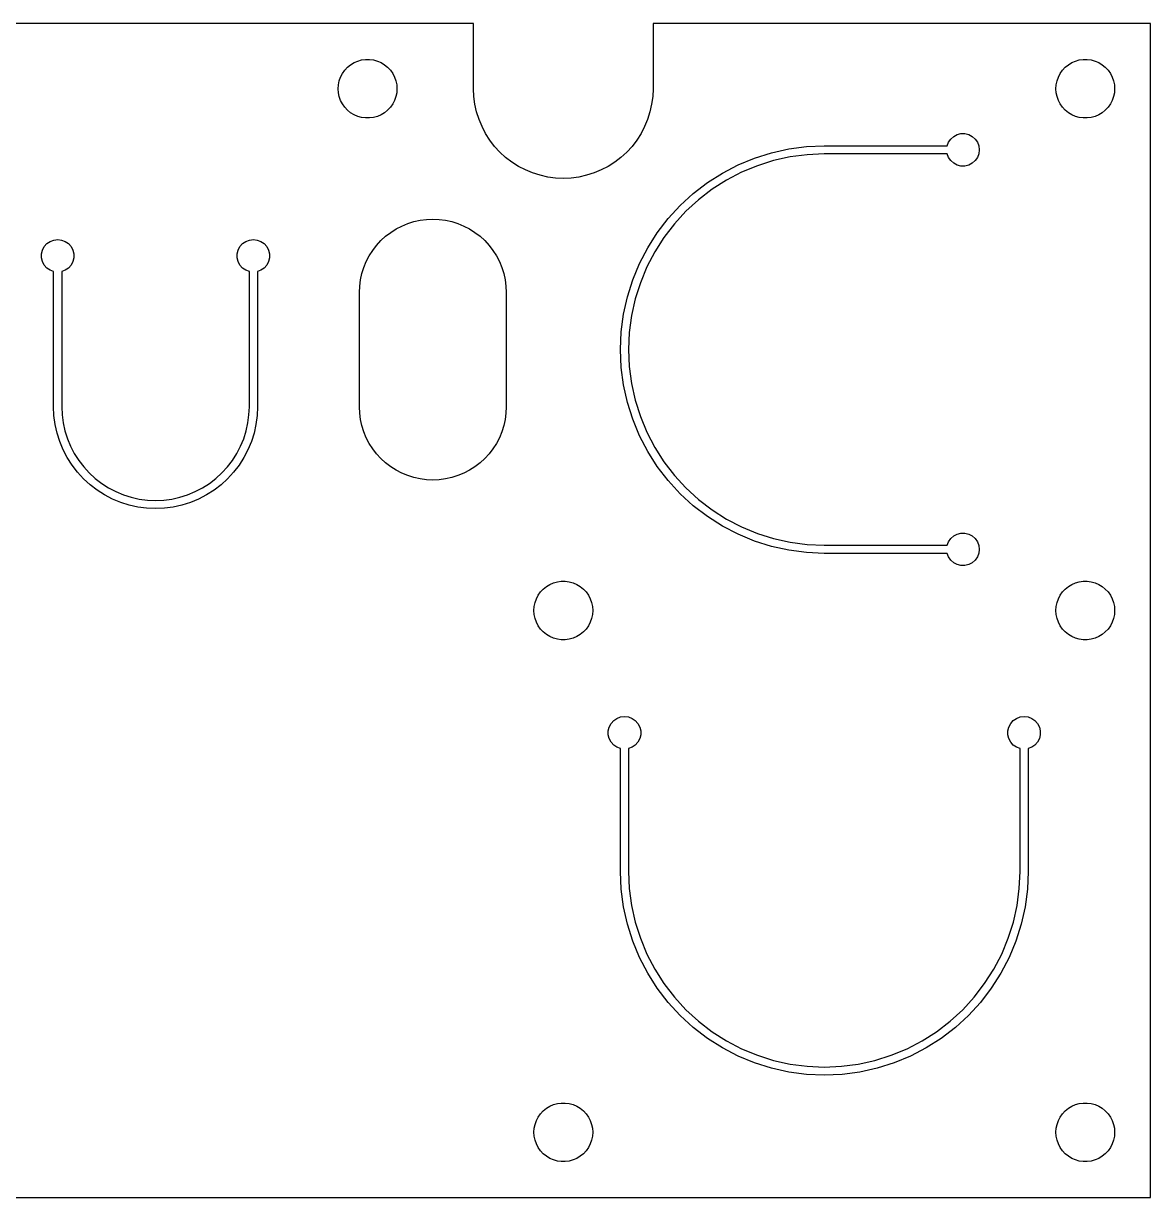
# Model space of a CAD drawing. Header units: metres. Extents: x 0 to 140, y 28 to 100.
# Drawn here: x 70.9 to 140, y 28 to 100 of the extents above; entities that cross this region are included whole.
import ezdxf

# ---------------------------------------------------------------- set-up
doc = ezdxf.new("R2010")
doc.units = ezdxf.units.M

msp = doc.modelspace()

# ---------------------------------------------------------------- linework, layer by layer
for p, q in [((98.5, 100), (32, 100)), ((98.5, 96), (98.5, 100)), ((140, 100), (109.5, 100)), ((109.5, 100), (109.5, 96)), ((140, 28), (140, 100)), ((90.6037, 97.136), (90.7714, 97.3155)), ((90.7714, 97.3155), (90.962, 97.4705)), ((90.962, 97.4705), (91.1719, 97.5982)), ((91.1719, 97.5982), (91.3972, 97.6961)), ((91.3972, 97.6961), (91.6338, 97.7623)), ((91.6338, 97.7623), (91.8772, 97.7958)), ((91.8772, 97.7958), (92.1228, 97.7958)), ((92.1228, 97.7958), (92.3662, 97.7623)), ((92.3662, 97.7623), (92.6028, 97.6961)), ((92.6028, 97.6961), (92.8281, 97.5982)), ((92.8281, 97.5982), (93.038, 97.4705)), ((93.038, 97.4705), (93.2286, 97.3155)), ((93.2286, 97.3155), (93.3963, 97.136)), ((134.604, 97.136), (134.771, 97.3155)), ((134.771, 97.3155), (134.962, 97.4705)), ((134.962, 97.4705), (135.172, 97.5982)), ((135.172, 97.5982), (135.397, 97.6961)), ((135.397, 97.6961), (135.634, 97.7623)), ((135.634, 97.7623), (135.877, 97.7958)), ((135.877, 97.7958), (136.123, 97.7958)), ((136.123, 97.7958), (136.366, 97.7623)), ((136.366, 97.7623), (136.603, 97.6961)), ((136.603, 97.6961), (136.828, 97.5982)), ((136.828, 97.5982), (137.038, 97.4705)), ((137.038, 97.4705), (137.229, 97.3155)), ((137.229, 97.3155), (137.396, 97.136)), ((90.2168, 96.2451), (90.2667, 96.4856)), ((90.2667, 96.4856), (90.349, 96.7171)), ((90.349, 96.7171), (90.462, 96.9352)), ((90.462, 96.9352), (90.6037, 97.136)), ((93.3963, 97.136), (93.5379, 96.9352)), ((93.5379, 96.9352), (93.651, 96.7171)), ((93.651, 96.7171), (93.7332, 96.4856)), ((93.7332, 96.4856), (93.7832, 96.2451)), ((134.217, 96.2451), (134.267, 96.4856)), ((134.267, 96.4856), (134.349, 96.7171)), ((134.349, 96.7171), (134.462, 96.9352)), ((134.462, 96.9352), (134.604, 97.136)), ((137.396, 97.136), (137.538, 96.9352)), ((137.538, 96.9352), (137.651, 96.7171)), ((137.651, 96.7171), (137.733, 96.4856)), ((137.733, 96.4856), (137.783, 96.2451)), ((90.2, 96), (90.2168, 96.2451)), ((90.2168, 95.7549), (90.2, 96)), ((93.7832, 96.2451), (93.8, 96)), ((93.8, 96), (93.7832, 95.7549)), ((98.5209, 95.5206), (98.5, 96)), ((109.5, 96), (109.479, 95.5206)), ((134.2, 96), (134.217, 96.2451)), ((134.217, 95.7549), (134.2, 96)), ((137.783, 96.2451), (137.8, 96)), ((137.8, 96), (137.783, 95.7549)), ((90.2667, 95.5144), (90.2168, 95.7549)), ((90.349, 95.2829), (90.2667, 95.5144)), ((90.462, 95.0647), (90.349, 95.2829)), ((90.6037, 94.864), (90.462, 95.0647)), ((93.5379, 95.0647), (93.3963, 94.864)), ((93.651, 95.2829), (93.5379, 95.0647)), ((93.7332, 95.5144), (93.651, 95.2829)), ((93.7832, 95.7549), (93.7332, 95.5144)), ((98.5836, 95.0449), (98.5209, 95.5206)), ((98.6874, 94.5765), (98.5836, 95.0449)), ((109.416, 95.0449), (109.313, 94.5765)), ((109.479, 95.5206), (109.416, 95.0449)), ((134.267, 95.5144), (134.217, 95.7549)), ((134.349, 95.2829), (134.267, 95.5144)), ((134.462, 95.0647), (134.349, 95.2829)), ((134.604, 94.864), (134.462, 95.0647)), ((137.538, 95.0647), (137.396, 94.864)), ((137.651, 95.2829), (137.538, 95.0647)), ((137.733, 95.5144), (137.651, 95.2829)), ((137.783, 95.7549), (137.733, 95.5144)), ((90.7714, 94.6845), (90.6037, 94.864)), ((90.962, 94.5294), (90.7714, 94.6845)), ((91.1719, 94.4018), (90.962, 94.5294)), ((91.3972, 94.3039), (91.1719, 94.4018)), ((92.8281, 94.4018), (92.6028, 94.3039)), ((93.038, 94.5294), (92.8281, 94.4018)), ((93.2286, 94.6845), (93.038, 94.5294)), ((93.3963, 94.864), (93.2286, 94.6845)), ((98.8317, 94.1189), (98.6874, 94.5765)), ((109.313, 94.5765), (109.168, 94.1189)), ((134.771, 94.6845), (134.604, 94.864)), ((134.962, 94.5294), (134.771, 94.6845)), ((135.172, 94.4018), (134.962, 94.5294)), ((135.397, 94.3039), (135.172, 94.4018)), ((136.828, 94.4018), (136.603, 94.3039)), ((137.038, 94.5294), (136.828, 94.4018)), ((137.229, 94.6845), (137.038, 94.5294)), ((137.396, 94.864), (137.229, 94.6845)), ((91.6338, 94.2376), (91.3972, 94.3039)), ((91.8772, 94.2042), (91.6338, 94.2376)), ((92.1228, 94.2042), (91.8772, 94.2042)), ((92.3662, 94.2376), (92.1228, 94.2042)), ((92.6028, 94.3039), (92.3662, 94.2376)), ((99.0153, 93.6756), (98.8317, 94.1189)), ((99.2369, 93.25), (99.0153, 93.6756)), ((108.985, 93.6756), (108.763, 93.25)), ((109.168, 94.1189), (108.985, 93.6756)), ((135.634, 94.2376), (135.397, 94.3039)), ((135.877, 94.2042), (135.634, 94.2376)), ((136.123, 94.2042), (135.877, 94.2042)), ((136.366, 94.2376), (136.123, 94.2042)), ((136.603, 94.3039), (136.366, 94.2376)), ((99.4947, 92.8453), (99.2369, 93.25)), ((108.763, 93.25), (108.505, 92.8453)), ((127.615, 92.7147), (127.751, 92.9131)), ((127.751, 92.9131), (127.932, 93.073)), ((127.932, 93.073), (128.145, 93.185)), ((128.145, 93.185), (128.379, 93.2427)), ((128.379, 93.2427), (128.621, 93.2427)), ((128.621, 93.2427), (128.855, 93.185)), ((128.855, 93.185), (129.068, 93.073)), ((129.068, 93.073), (129.249, 92.9131)), ((129.249, 92.9131), (129.385, 92.7147)), ((99.7868, 92.4647), (99.4947, 92.8453)), ((100.111, 92.1109), (99.7868, 92.4647)), ((108.213, 92.4647), (107.889, 92.1109)), ((108.505, 92.8453), (108.213, 92.4647)), ((116.765, 92.0741), (117.829, 92.3101)), ((117.829, 92.3101), (118.911, 92.4524)), ((118.911, 92.4524), (119.99, 92.4996)), ((119.99, 92.4996), (119.99, 92.5)), ((119.99, 92.5), (127.533, 92.5)), ((127.533, 92.5), (127.615, 92.7147)), ((129.385, 92.7147), (129.471, 92.4893)), ((129.471, 92.4893), (129.5, 92.25)), ((129.5, 92.25), (129.471, 92.0107)), ((100.465, 91.7868), (100.111, 92.1109)), ((100.845, 91.4947), (100.465, 91.7868)), ((101.25, 91.2369), (100.845, 91.4947)), ((107.155, 91.4947), (106.75, 91.2369)), ((107.535, 91.7868), (107.155, 91.4947)), ((107.889, 92.1109), (107.535, 91.7868)), ((114.717, 91.3288), (115.725, 91.7462)), ((115.725, 91.7462), (116.765, 92.0741)), ((116.894, 91.5911), (115.896, 91.2763)), ((117.916, 91.8177), (116.894, 91.5911)), ((118.954, 91.9543), (117.916, 91.8177)), ((120, 92), (118.954, 91.9543)), ((127.533, 92), (120, 92)), ((127.615, 91.7853), (127.533, 92)), ((127.751, 91.5869), (127.615, 91.7853)), ((127.932, 91.427), (127.751, 91.5869)), ((129.249, 91.5869), (129.068, 91.427)), ((129.385, 91.7853), (129.249, 91.5869)), ((129.471, 92.0107), (129.385, 91.7853)), ((101.676, 91.0153), (101.25, 91.2369)), ((102.119, 90.8317), (101.676, 91.0153)), ((102.576, 90.6874), (102.119, 90.8317)), ((105.881, 90.8317), (105.424, 90.6874)), ((106.324, 91.0153), (105.881, 90.8317)), ((106.75, 91.2369), (106.324, 91.0153)), ((112.83, 90.2394), (113.75, 90.8253)), ((113.75, 90.8253), (114.717, 91.3288)), ((114.929, 90.8757), (114, 90.3923)), ((115.896, 91.2763), (114.929, 90.8757)), ((128.145, 91.315), (127.932, 91.427)), ((128.379, 91.2573), (128.145, 91.315)), ((128.621, 91.2573), (128.379, 91.2573)), ((128.855, 91.315), (128.621, 91.2573)), ((129.068, 91.427), (128.855, 91.315)), ((103.045, 90.5836), (102.576, 90.6874)), ((103.521, 90.5209), (103.045, 90.5836)), ((104, 90.5), (103.521, 90.5209)), ((104.479, 90.5209), (104, 90.5)), ((104.955, 90.5836), (104.479, 90.5209)), ((105.424, 90.6874), (104.955, 90.5836)), ((111.965, 89.5755), (112.83, 90.2394)), ((114, 90.3923), (113.117, 89.8298)), ((111.161, 88.8388), (111.965, 89.5755)), ((113.117, 89.8298), (112.287, 89.1925)), ((110.424, 88.0348), (111.161, 88.8388)), ((112.287, 89.1925), (111.515, 88.4853)), ((94.4609, 87.7286), (94.8353, 87.8467)), ((94.8353, 87.8467), (95.2186, 87.9316)), ((95.2186, 87.9316), (95.6078, 87.9829)), ((95.6078, 87.9829), (96, 88)), ((96, 88), (96.3922, 87.9829)), ((96.3922, 87.9829), (96.7814, 87.9316)), ((96.7814, 87.9316), (97.1647, 87.8467)), ((97.1647, 87.8467), (97.5391, 87.7286)), ((109.761, 87.1697), (110.424, 88.0348)), ((111.515, 88.4853), (110.807, 87.7134)), ((93.1075, 86.9472), (93.4189, 87.1862)), ((93.4189, 87.1862), (93.75, 87.3971)), ((93.75, 87.3971), (94.0982, 87.5784)), ((94.0982, 87.5784), (94.4609, 87.7286)), ((97.5391, 87.7286), (97.9018, 87.5784)), ((97.9018, 87.5784), (98.25, 87.3971)), ((98.25, 87.3971), (98.5811, 87.1862)), ((98.5811, 87.1862), (98.8925, 86.9472)), ((109.175, 86.25), (109.761, 87.1697)), ((110.807, 87.7134), (110.17, 86.8829)), ((72.177, 86.3181), (72.3369, 86.4985)), ((72.3369, 86.4985), (72.5353, 86.6355)), ((72.5353, 86.6355), (72.7607, 86.7209)), ((72.7607, 86.7209), (73, 86.75)), ((73, 86.75), (73.2393, 86.7209)), ((73.2393, 86.7209), (73.4647, 86.6355)), ((73.4647, 86.6355), (73.6631, 86.4985)), ((73.6631, 86.4985), (73.823, 86.3181)), ((84.177, 86.3181), (84.3369, 86.4985)), ((84.3369, 86.4985), (84.5353, 86.6355)), ((84.5353, 86.6355), (84.7607, 86.7209)), ((84.7607, 86.7209), (85, 86.75)), ((85, 86.75), (85.2393, 86.7209)), ((85.2393, 86.7209), (85.4647, 86.6355)), ((85.4647, 86.6355), (85.6631, 86.4985)), ((85.6631, 86.4985), (85.823, 86.3181)), ((92.5528, 86.3925), (92.818, 86.682)), ((92.818, 86.682), (93.1075, 86.9472)), ((98.8925, 86.9472), (99.182, 86.682)), ((99.182, 86.682), (99.4472, 86.3925)), ((110.17, 86.8829), (109.608, 86)), ((72.0073, 85.8705), (72.065, 86.1046)), ((72.0073, 85.6295), (72.0073, 85.8705)), ((72.065, 86.1046), (72.177, 86.3181)), ((73.823, 86.3181), (73.935, 86.1046)), ((73.935, 86.1046), (73.9927, 85.8705)), ((73.9927, 85.8705), (73.9927, 85.6295)), ((84.0073, 85.8705), (84.065, 86.1046)), ((84.0073, 85.6295), (84.0073, 85.8705)), ((84.065, 86.1046), (84.177, 86.3181)), ((85.823, 86.3181), (85.935, 86.1046)), ((85.935, 86.1046), (85.9927, 85.8705)), ((85.9927, 85.8705), (85.9927, 85.6295)), ((91.9216, 85.4018), (92.1029, 85.75)), ((92.1029, 85.75), (92.3138, 86.0811)), ((92.3138, 86.0811), (92.5528, 86.3925)), ((99.4472, 86.3925), (99.6862, 86.0811)), ((99.6862, 86.0811), (99.8971, 85.75)), ((99.8971, 85.75), (100.078, 85.4018)), ((108.671, 85.2827), (109.175, 86.25)), ((109.608, 86), (109.124, 85.0714)), ((72.065, 85.3954), (72.0073, 85.6295)), ((72.177, 85.1819), (72.065, 85.3954)), ((72.3369, 85.0015), (72.177, 85.1819)), ((72.5353, 84.8645), (72.3369, 85.0015)), ((73.6631, 85.0015), (73.4647, 84.8645)), ((73.823, 85.1819), (73.6631, 85.0015)), ((73.935, 85.3954), (73.823, 85.1819)), ((73.9927, 85.6295), (73.935, 85.3954)), ((84.065, 85.3954), (84.0073, 85.6295)), ((84.177, 85.1819), (84.065, 85.3954)), ((84.3369, 85.0015), (84.177, 85.1819)), ((84.5353, 84.8645), (84.3369, 85.0015)), ((85.6631, 85.0015), (85.4647, 84.8645)), ((85.823, 85.1819), (85.6631, 85.0015)), ((85.935, 85.3954), (85.823, 85.1819)), ((85.9927, 85.6295), (85.935, 85.3954)), ((91.6533, 84.6647), (91.7714, 85.0391)), ((91.7714, 85.0391), (91.9216, 85.4018)), ((100.078, 85.4018), (100.229, 85.0391)), ((100.229, 85.0391), (100.347, 84.6647)), ((108.254, 84.2753), (108.671, 85.2827)), ((109.124, 85.0714), (108.724, 84.1042)), ((72.75, 84.7831), (72.5353, 84.8645)), ((72.75, 76.49), (72.75, 84.7831)), ((73.4647, 84.8645), (73.25, 84.7831)), ((73.25, 84.7831), (73.25, 76.5)), ((84.75, 84.7831), (84.5353, 84.8645)), ((84.75, 76.5), (84.75, 84.7831)), ((85.4647, 84.8645), (85.25, 84.7831)), ((85.25, 84.7831), (85.25, 76.49)), ((91.5171, 83.8922), (91.5684, 84.2814)), ((91.5684, 84.2814), (91.6533, 84.6647)), ((100.347, 84.6647), (100.432, 84.2814)), ((100.432, 84.2814), (100.483, 83.8922)), ((107.926, 83.2352), (108.254, 84.2753)), ((91.5, 83.5), (91.5171, 83.8922)), ((100.483, 83.8922), (100.5, 83.5)), ((108.724, 84.1042), (108.409, 83.1058)), ((91.5, 76.5), (91.5, 83.5)), ((100.5, 83.5), (100.5, 76.5)), ((107.69, 82.1706), (107.926, 83.2352)), ((108.409, 83.1058), (108.182, 82.0838)), ((107.548, 81.0894), (107.69, 82.1706)), ((108.182, 82.0838), (108.046, 81.0459)), ((107.5, 80), (107.548, 81.0894)), ((108.046, 81.0459), (108, 80)), ((107.548, 78.9106), (107.5, 80)), ((108, 80), (108.046, 78.9541)), ((107.69, 77.8294), (107.548, 78.9106)), ((108.046, 78.9541), (108.182, 77.9162)), ((107.926, 76.7648), (107.69, 77.8294)), ((108.182, 77.9162), (108.409, 76.8942)), ((72.7504, 76.49), (72.75, 76.49)), ((72.7738, 75.9553), (72.7504, 76.49)), ((73.25, 76.5), (73.2719, 75.9989)), ((84.7281, 75.9989), (84.75, 76.5)), ((85.2496, 76.49), (85.2262, 75.9553)), ((85.25, 76.49), (85.2496, 76.49)), ((91.5171, 76.1078), (91.5, 76.5)), ((100.5, 76.5), (100.483, 76.1078)), ((108.254, 75.7247), (107.926, 76.7648)), ((108.409, 76.8942), (108.724, 75.8958)), ((72.845, 75.4147), (72.7738, 75.9553)), ((73.2719, 75.9989), (73.3374, 75.5015)), ((84.6626, 75.5015), (84.7281, 75.9989)), ((85.2262, 75.9553), (85.155, 75.4147)), ((91.5684, 75.7186), (91.5171, 76.1078)), ((91.6533, 75.3353), (91.5684, 75.7186)), ((100.432, 75.7186), (100.347, 75.3353)), ((100.483, 76.1078), (100.432, 75.7186)), ((108.671, 74.7173), (108.254, 75.7247)), ((108.724, 75.8958), (109.124, 74.9286)), ((72.963, 74.8824), (72.845, 75.4147)), ((73.1269, 74.3624), (72.963, 74.8824)), ((73.3374, 75.5015), (73.4459, 75.0118)), ((73.4459, 75.0118), (73.5968, 74.5334)), ((84.4032, 74.5334), (84.5541, 75.0118)), ((84.5541, 75.0118), (84.6626, 75.5015)), ((85.037, 74.8824), (84.8731, 74.3624)), ((85.155, 75.4147), (85.037, 74.8824)), ((91.7714, 74.9609), (91.6533, 75.3353)), ((91.9216, 74.5982), (91.7714, 74.9609)), ((100.229, 74.9609), (100.078, 74.5982)), ((100.347, 75.3353), (100.229, 74.9609)), ((109.124, 74.9286), (109.608, 74)), ((73.3356, 73.8586), (73.1269, 74.3624)), ((73.5968, 74.5334), (73.7887, 74.0699)), ((84.2113, 74.0699), (84.4032, 74.5334)), ((84.8731, 74.3624), (84.6644, 73.8586)), ((92.1029, 74.25), (91.9216, 74.5982)), ((92.3138, 73.9189), (92.1029, 74.25)), ((99.8971, 74.25), (99.6862, 73.9189)), ((100.078, 74.5982), (99.8971, 74.25)), ((109.175, 73.75), (108.671, 74.7173)), ((73.5873, 73.375), (73.3356, 73.8586)), ((73.7887, 74.0699), (74.0204, 73.625)), ((74.0204, 73.625), (74.2899, 73.2019)), ((83.7101, 73.2019), (83.9796, 73.625)), ((83.9796, 73.625), (84.2113, 74.0699)), ((84.6644, 73.8586), (84.4127, 73.375)), ((92.5528, 73.6075), (92.3138, 73.9189)), ((92.818, 73.318), (92.5528, 73.6075)), ((99.4472, 73.6075), (99.182, 73.318)), ((99.6862, 73.9189), (99.4472, 73.6075)), ((109.761, 72.8303), (109.175, 73.75)), ((109.608, 74), (110.17, 73.1171)), ((73.8803, 72.9151), (73.5873, 73.375)), ((74.2122, 72.4826), (73.8803, 72.9151)), ((74.2899, 73.2019), (74.5952, 72.804)), ((74.5952, 72.804), (74.9341, 72.4341)), ((83.0659, 72.4341), (83.4048, 72.804)), ((83.4048, 72.804), (83.7101, 73.2019)), ((84.1197, 72.9151), (83.7878, 72.4826)), ((84.4127, 73.375), (84.1197, 72.9151)), ((93.1075, 73.0528), (92.818, 73.318)), ((93.4189, 72.8138), (93.1075, 73.0528)), ((93.75, 72.6029), (93.4189, 72.8138)), ((98.5811, 72.8138), (98.25, 72.6029)), ((98.8925, 73.0528), (98.5811, 72.8138)), ((99.182, 73.318), (98.8925, 73.0528)), ((110.424, 71.9651), (109.761, 72.8303)), ((110.17, 73.1171), (110.807, 72.2865)), ((74.5806, 72.0806), (74.2122, 72.4826)), ((74.9826, 71.7122), (74.5806, 72.0806)), ((74.9341, 72.4341), (75.304, 72.0952)), ((75.304, 72.0952), (75.7019, 71.7899)), ((82.2981, 71.7899), (82.696, 72.0952)), ((82.696, 72.0952), (83.0659, 72.4341)), ((83.4194, 72.0806), (83.0174, 71.7122)), ((83.7878, 72.4826), (83.4194, 72.0806)), ((94.0982, 72.4216), (93.75, 72.6029)), ((94.4609, 72.2714), (94.0982, 72.4216)), ((94.8353, 72.1533), (94.4609, 72.2714)), ((95.2186, 72.0684), (94.8353, 72.1533)), ((95.6078, 72.0171), (95.2186, 72.0684)), ((96, 72), (95.6078, 72.0171)), ((96.3922, 72.0171), (96, 72)), ((96.7814, 72.0684), (96.3922, 72.0171)), ((97.1647, 72.1533), (96.7814, 72.0684)), ((97.5391, 72.2714), (97.1647, 72.1533)), ((97.9018, 72.4216), (97.5391, 72.2714)), ((98.25, 72.6029), (97.9018, 72.4216)), ((110.807, 72.2865), (111.515, 71.5147)), ((75.4151, 71.3803), (74.9826, 71.7122)), ((75.875, 71.0873), (75.4151, 71.3803)), ((75.7019, 71.7899), (76.125, 71.5204)), ((76.125, 71.5204), (76.5699, 71.2887)), ((76.5699, 71.2887), (77.0334, 71.0968)), ((80.9666, 71.0968), (81.4301, 71.2887)), ((81.4301, 71.2887), (81.875, 71.5204)), ((81.875, 71.5204), (82.2981, 71.7899)), ((82.5849, 71.3803), (82.125, 71.0873)), ((83.0174, 71.7122), (82.5849, 71.3803)), ((111.161, 71.1612), (110.424, 71.9651)), ((111.515, 71.5147), (112.287, 70.8075)), ((76.3586, 70.8356), (75.875, 71.0873)), ((76.8624, 70.6269), (76.3586, 70.8356)), ((77.3824, 70.463), (76.8624, 70.6269)), ((77.0334, 71.0968), (77.5118, 70.9459)), ((77.5118, 70.9459), (78.0015, 70.8374)), ((78.0015, 70.8374), (78.4989, 70.7719)), ((78.4989, 70.7719), (79, 70.75)), ((79, 70.75), (79.5011, 70.7719)), ((79.5011, 70.7719), (79.9985, 70.8374)), ((79.9985, 70.8374), (80.4882, 70.9459)), ((80.4882, 70.9459), (80.9666, 71.0968)), ((81.1376, 70.6269), (80.6176, 70.463)), ((81.6414, 70.8356), (81.1376, 70.6269)), ((82.125, 71.0873), (81.6414, 70.8356)), ((111.965, 70.4244), (111.161, 71.1612)), ((112.287, 70.8075), (113.117, 70.1702)), ((77.9147, 70.345), (77.3824, 70.463)), ((78.4553, 70.2738), (77.9147, 70.345)), ((79, 70.25), (78.4553, 70.2738)), ((79.5447, 70.2738), (79, 70.25)), ((80.0853, 70.345), (79.5447, 70.2738)), ((80.6176, 70.463), (80.0853, 70.345)), ((112.83, 69.7606), (111.965, 70.4244)), ((113.117, 70.1702), (114, 69.6077)), ((113.75, 69.1747), (112.83, 69.7606)), ((114.717, 68.6711), (113.75, 69.1747)), ((114, 69.6077), (114.929, 69.1243)), ((114.929, 69.1243), (115.896, 68.7237)), ((115.725, 68.2538), (114.717, 68.6711)), ((115.896, 68.7237), (116.894, 68.4089)), ((116.894, 68.4089), (117.916, 68.1823)), ((127.615, 68.2147), (127.751, 68.4131)), ((127.751, 68.4131), (127.932, 68.573)), ((127.932, 68.573), (128.145, 68.685)), ((128.145, 68.685), (128.379, 68.7427)), ((128.379, 68.7427), (128.621, 68.7427)), ((128.621, 68.7427), (128.855, 68.685)), ((128.855, 68.685), (129.068, 68.573)), ((129.068, 68.573), (129.249, 68.4131)), ((129.249, 68.4131), (129.385, 68.2147)), ((116.765, 67.9259), (115.725, 68.2538)), ((117.829, 67.6899), (116.765, 67.9259)), ((118.911, 67.5476), (117.829, 67.6899)), ((117.916, 68.1823), (118.954, 68.0457)), ((118.954, 68.0457), (120, 68)), ((120, 68), (127.533, 68)), ((127.533, 68), (127.615, 68.2147)), ((129.385, 68.2147), (129.471, 67.9893)), ((129.471, 67.9893), (129.5, 67.75)), ((129.5, 67.75), (129.471, 67.5107)), ((119.99, 67.5004), (118.911, 67.5476)), ((119.99, 67.5), (119.99, 67.5004)), ((127.533, 67.5), (119.99, 67.5)), ((127.615, 67.2853), (127.533, 67.5)), ((127.751, 67.0869), (127.615, 67.2853)), ((127.932, 66.927), (127.751, 67.0869)), ((129.249, 67.0869), (129.068, 66.927)), ((129.385, 67.2853), (129.249, 67.0869)), ((129.471, 67.5107), (129.385, 67.2853)), ((128.145, 66.815), (127.932, 66.927)), ((128.379, 66.7573), (128.145, 66.815)), ((128.621, 66.7573), (128.379, 66.7573)), ((128.855, 66.815), (128.621, 66.7573)), ((129.068, 66.927), (128.855, 66.815)), ((102.962, 65.4705), (103.172, 65.5982)), ((103.172, 65.5982), (103.397, 65.6961)), ((103.397, 65.6961), (103.634, 65.7623)), ((103.634, 65.7623), (103.877, 65.7958)), ((103.877, 65.7958), (104.123, 65.7958)), ((104.123, 65.7958), (104.366, 65.7623)), ((104.366, 65.7623), (104.603, 65.6961)), ((104.603, 65.6961), (104.828, 65.5982)), ((104.828, 65.5982), (105.038, 65.4705)), ((134.962, 65.4705), (135.172, 65.5982)), ((135.172, 65.5982), (135.397, 65.6961)), ((135.397, 65.6961), (135.634, 65.7623)), ((135.634, 65.7623), (135.877, 65.7958)), ((135.877, 65.7958), (136.123, 65.7958)), ((136.123, 65.7958), (136.366, 65.7623)), ((136.366, 65.7623), (136.603, 65.6961)), ((136.603, 65.6961), (136.828, 65.5982)), ((136.828, 65.5982), (137.038, 65.4705)), ((102.349, 64.7171), (102.462, 64.9352)), ((102.462, 64.9352), (102.604, 65.136)), ((102.604, 65.136), (102.771, 65.3155)), ((102.771, 65.3155), (102.962, 65.4705)), ((105.038, 65.4705), (105.229, 65.3155)), ((105.229, 65.3155), (105.396, 65.136)), ((105.396, 65.136), (105.538, 64.9352)), ((105.538, 64.9352), (105.651, 64.7171)), ((134.349, 64.7171), (134.462, 64.9352)), ((134.462, 64.9352), (134.604, 65.136)), ((134.604, 65.136), (134.771, 65.3155)), ((134.771, 65.3155), (134.962, 65.4705)), ((137.038, 65.4705), (137.229, 65.3155)), ((137.229, 65.3155), (137.396, 65.136)), ((137.396, 65.136), (137.538, 64.9352)), ((137.538, 64.9352), (137.651, 64.7171)), ((102.2, 64), (102.217, 64.2451)), ((102.217, 64.2451), (102.267, 64.4856)), ((102.267, 64.4856), (102.349, 64.7171)), ((105.651, 64.7171), (105.733, 64.4856)), ((105.733, 64.4856), (105.783, 64.2451)), ((105.783, 64.2451), (105.8, 64)), ((134.2, 64), (134.217, 64.2451)), ((134.217, 64.2451), (134.267, 64.4856)), ((134.267, 64.4856), (134.349, 64.7171)), ((137.651, 64.7171), (137.733, 64.4856)), ((137.733, 64.4856), (137.783, 64.2451)), ((137.783, 64.2451), (137.8, 64)), ((102.217, 63.7549), (102.2, 64)), ((102.267, 63.5144), (102.217, 63.7549)), ((102.349, 63.2829), (102.267, 63.5144)), ((105.733, 63.5144), (105.651, 63.2829)), ((105.783, 63.7549), (105.733, 63.5144)), ((105.8, 64), (105.783, 63.7549)), ((134.217, 63.7549), (134.2, 64)), ((134.267, 63.5144), (134.217, 63.7549)), ((134.349, 63.2829), (134.267, 63.5144)), ((137.733, 63.5144), (137.651, 63.2829)), ((137.783, 63.7549), (137.733, 63.5144)), ((137.8, 64), (137.783, 63.7549)), ((102.462, 63.0647), (102.349, 63.2829)), ((102.604, 62.864), (102.462, 63.0647)), ((102.771, 62.6845), (102.604, 62.864)), ((102.962, 62.5294), (102.771, 62.6845)), ((105.229, 62.6845), (105.038, 62.5294)), ((105.396, 62.864), (105.229, 62.6845)), ((105.538, 63.0647), (105.396, 62.864)), ((105.651, 63.2829), (105.538, 63.0647)), ((134.462, 63.0647), (134.349, 63.2829)), ((134.604, 62.864), (134.462, 63.0647)), ((134.771, 62.6845), (134.604, 62.864)), ((134.962, 62.5294), (134.771, 62.6845)), ((137.229, 62.6845), (137.038, 62.5294)), ((137.396, 62.864), (137.229, 62.6845)), ((137.538, 63.0647), (137.396, 62.864)), ((137.651, 63.2829), (137.538, 63.0647)), ((103.172, 62.4018), (102.962, 62.5294)), ((103.397, 62.3039), (103.172, 62.4018)), ((103.634, 62.2376), (103.397, 62.3039)), ((103.877, 62.2042), (103.634, 62.2376)), ((104.123, 62.2042), (103.877, 62.2042)), ((104.366, 62.2376), (104.123, 62.2042)), ((104.603, 62.3039), (104.366, 62.2376)), ((104.828, 62.4018), (104.603, 62.3039)), ((105.038, 62.5294), (104.828, 62.4018)), ((135.172, 62.4018), (134.962, 62.5294)), ((135.397, 62.3039), (135.172, 62.4018)), ((135.634, 62.2376), (135.397, 62.3039)), ((135.877, 62.2042), (135.634, 62.2376)), ((136.123, 62.2042), (135.877, 62.2042)), ((136.366, 62.2376), (136.123, 62.2042)), ((136.603, 62.3039), (136.366, 62.2376)), ((136.828, 62.4018), (136.603, 62.3039)), ((137.038, 62.5294), (136.828, 62.4018)), ((106.815, 56.8546), (106.927, 57.0681)), ((106.927, 57.0681), (107.087, 57.2485)), ((107.087, 57.2485), (107.285, 57.3855)), ((107.285, 57.3855), (107.511, 57.4709)), ((107.511, 57.4709), (107.75, 57.5)), ((107.75, 57.5), (107.989, 57.4709)), ((107.989, 57.4709), (108.215, 57.3855)), ((108.215, 57.3855), (108.413, 57.2485)), ((108.413, 57.2485), (108.573, 57.0681)), ((108.573, 57.0681), (108.685, 56.8546)), ((131.315, 56.8546), (131.427, 57.0681)), ((131.427, 57.0681), (131.587, 57.2485)), ((131.587, 57.2485), (131.785, 57.3855)), ((131.785, 57.3855), (132.011, 57.4709)), ((132.011, 57.4709), (132.25, 57.5)), ((132.25, 57.5), (132.489, 57.4709)), ((132.489, 57.4709), (132.715, 57.3855)), ((132.715, 57.3855), (132.913, 57.2485)), ((132.913, 57.2485), (133.073, 57.0681)), ((133.073, 57.0681), (133.185, 56.8546)), ((106.757, 56.6205), (106.815, 56.8546)), ((106.757, 56.3795), (106.757, 56.6205)), ((106.815, 56.1454), (106.757, 56.3795)), ((108.685, 56.8546), (108.743, 56.6205)), ((108.743, 56.3795), (108.685, 56.1454)), ((108.743, 56.6205), (108.743, 56.3795)), ((131.257, 56.6205), (131.315, 56.8546)), ((131.257, 56.3795), (131.257, 56.6205)), ((131.315, 56.1454), (131.257, 56.3795)), ((133.185, 56.8546), (133.243, 56.6205)), ((133.243, 56.3795), (133.185, 56.1454)), ((133.243, 56.6205), (133.243, 56.3795)), ((106.927, 55.9319), (106.815, 56.1454)), ((107.087, 55.7515), (106.927, 55.9319)), ((107.285, 55.6145), (107.087, 55.7515)), ((107.5, 55.5331), (107.285, 55.6145)), ((107.5, 47.99), (107.5, 55.5331)), ((108.215, 55.6145), (108, 55.5331)), ((108, 55.5331), (108, 48)), ((108.413, 55.7515), (108.215, 55.6145)), ((108.573, 55.9319), (108.413, 55.7515)), ((108.685, 56.1454), (108.573, 55.9319)), ((131.427, 55.9319), (131.315, 56.1454)), ((131.587, 55.7515), (131.427, 55.9319)), ((131.785, 55.6145), (131.587, 55.7515)), ((132, 55.5331), (131.785, 55.6145)), ((132, 48), (132, 55.5331)), ((132.715, 55.6145), (132.5, 55.5331)), ((132.5, 55.5331), (132.5, 47.99)), ((132.913, 55.7515), (132.715, 55.6145)), ((133.073, 55.9319), (132.913, 55.7515)), ((133.185, 56.1454), (133.073, 55.9319)), ((107.548, 46.9106), (107.5, 47.99)), ((107.5, 47.99), (107.5, 47.99)), ((108, 48), (108.046, 46.9541)), ((131.954, 46.9541), (132, 48)), ((132.5, 47.99), (132.452, 46.9106)), ((132.5, 47.99), (132.5, 47.99)), ((107.69, 45.8294), (107.548, 46.9106)), ((108.046, 46.9541), (108.182, 45.9162)), ((131.818, 45.9162), (131.954, 46.9541)), ((132.452, 46.9106), (132.31, 45.8294)), ((107.926, 44.7648), (107.69, 45.8294)), ((108.182, 45.9162), (108.409, 44.8942)), ((131.591, 44.8942), (131.818, 45.9162)), ((132.31, 45.8294), (132.074, 44.7648)), ((108.254, 43.7247), (107.926, 44.7648)), ((108.409, 44.8942), (108.724, 43.8958)), ((131.276, 43.8958), (131.591, 44.8942)), ((132.074, 44.7648), (131.746, 43.7247)), ((108.671, 42.7173), (108.254, 43.7247)), ((108.724, 43.8958), (109.124, 42.9286)), ((130.876, 42.9286), (131.276, 43.8958)), ((131.746, 43.7247), (131.329, 42.7173)), ((109.175, 41.75), (108.671, 42.7173)), ((109.124, 42.9286), (109.608, 42)), ((130.392, 42), (130.876, 42.9286)), ((131.329, 42.7173), (130.825, 41.75)), ((109.608, 42), (110.17, 41.1171)), ((129.83, 41.1171), (130.392, 42)), ((109.761, 40.8303), (109.175, 41.75)), ((110.17, 41.1171), (110.807, 40.2865)), ((129.193, 40.2865), (129.83, 41.1171)), ((130.825, 41.75), (130.239, 40.8303)), ((110.424, 39.9651), (109.761, 40.8303)), ((130.239, 40.8303), (129.576, 39.9651)), ((111.161, 39.1612), (110.424, 39.9651)), ((110.807, 40.2865), (111.515, 39.5147)), ((128.485, 39.5147), (129.193, 40.2865)), ((129.576, 39.9651), (128.839, 39.1612)), ((111.965, 38.4244), (111.161, 39.1612)), ((111.515, 39.5147), (112.287, 38.8075)), ((127.713, 38.8075), (128.485, 39.5147)), ((128.839, 39.1612), (128.035, 38.4244)), ((112.83, 37.7606), (111.965, 38.4244)), ((112.287, 38.8075), (113.117, 38.1702)), ((113.117, 38.1702), (114, 37.6077)), ((126, 37.6077), (126.883, 38.1702)), ((126.883, 38.1702), (127.713, 38.8075)), ((128.035, 38.4244), (127.17, 37.7606)), ((113.75, 37.1747), (112.83, 37.7606)), ((114, 37.6077), (114.929, 37.1243)), ((125.071, 37.1243), (126, 37.6077)), ((127.17, 37.7606), (126.25, 37.1747)), ((114.717, 36.6711), (113.75, 37.1747)), ((114.929, 37.1243), (115.896, 36.7237)), ((115.896, 36.7237), (116.894, 36.4089)), ((123.106, 36.4089), (124.104, 36.7237)), ((124.104, 36.7237), (125.071, 37.1243)), ((126.25, 37.1747), (125.283, 36.6711)), ((115.725, 36.2538), (114.717, 36.6711)), ((116.765, 35.9259), (115.725, 36.2538)), ((116.894, 36.4089), (117.916, 36.1823)), ((117.916, 36.1823), (118.954, 36.0457)), ((118.954, 36.0457), (120, 36)), ((120, 36), (121.046, 36.0457)), ((121.046, 36.0457), (122.084, 36.1823)), ((122.084, 36.1823), (123.106, 36.4089)), ((124.275, 36.2538), (123.235, 35.9259)), ((125.283, 36.6711), (124.275, 36.2538)), ((117.829, 35.6899), (116.765, 35.9259)), ((118.911, 35.5476), (117.829, 35.6899)), ((120, 35.5), (118.911, 35.5476)), ((121.089, 35.5476), (120, 35.5)), ((122.171, 35.6899), (121.089, 35.5476)), ((123.235, 35.9259), (122.171, 35.6899)), ((102.462, 32.9352), (102.604, 33.136)), ((102.604, 33.136), (102.771, 33.3155)), ((102.771, 33.3155), (102.962, 33.4705)), ((102.962, 33.4705), (103.172, 33.5982)), ((103.172, 33.5982), (103.397, 33.6961)), ((103.397, 33.6961), (103.634, 33.7623)), ((103.634, 33.7623), (103.877, 33.7958)), ((103.877, 33.7958), (104.123, 33.7958)), ((104.123, 33.7958), (104.366, 33.7623)), ((104.366, 33.7623), (104.603, 33.6961)), ((104.603, 33.6961), (104.828, 33.5982)), ((104.828, 33.5982), (105.038, 33.4705)), ((105.038, 33.4705), (105.229, 33.3155)), ((105.229, 33.3155), (105.396, 33.136)), ((105.396, 33.136), (105.538, 32.9352)), ((134.462, 32.9352), (134.604, 33.136)), ((134.604, 33.136), (134.771, 33.3155)), ((134.771, 33.3155), (134.962, 33.4705)), ((134.962, 33.4705), (135.172, 33.5982)), ((135.172, 33.5982), (135.397, 33.6961)), ((135.397, 33.6961), (135.634, 33.7623)), ((135.634, 33.7623), (135.877, 33.7958)), ((135.877, 33.7958), (136.123, 33.7958)), ((136.123, 33.7958), (136.366, 33.7623)), ((136.366, 33.7623), (136.603, 33.6961)), ((136.603, 33.6961), (136.828, 33.5982)), ((136.828, 33.5982), (137.038, 33.4705)), ((137.038, 33.4705), (137.229, 33.3155)), ((137.229, 33.3155), (137.396, 33.136)), ((137.396, 33.136), (137.538, 32.9352)), ((102.217, 32.2451), (102.267, 32.4856)), ((102.267, 32.4856), (102.349, 32.7171)), ((102.349, 32.7171), (102.462, 32.9352)), ((105.538, 32.9352), (105.651, 32.7171)), ((105.651, 32.7171), (105.733, 32.4856)), ((105.733, 32.4856), (105.783, 32.2451)), ((134.217, 32.2451), (134.267, 32.4856)), ((134.267, 32.4856), (134.349, 32.7171)), ((134.349, 32.7171), (134.462, 32.9352)), ((137.538, 32.9352), (137.651, 32.7171)), ((137.651, 32.7171), (137.733, 32.4856)), ((137.733, 32.4856), (137.783, 32.2451)), ((102.2, 32), (102.217, 32.2451)), ((102.217, 31.7549), (102.2, 32)), ((102.267, 31.5144), (102.217, 31.7549)), ((105.783, 31.7549), (105.733, 31.5144)), ((105.783, 32.2451), (105.8, 32)), ((105.8, 32), (105.783, 31.7549)), ((134.2, 32), (134.217, 32.2451)), ((134.217, 31.7549), (134.2, 32)), ((134.267, 31.5144), (134.217, 31.7549)), ((137.783, 31.7549), (137.733, 31.5144)), ((137.783, 32.2451), (137.8, 32)), ((137.8, 32), (137.783, 31.7549)), ((102.349, 31.2829), (102.267, 31.5144)), ((102.462, 31.0647), (102.349, 31.2829)), ((102.604, 30.864), (102.462, 31.0647)), ((105.538, 31.0647), (105.396, 30.864)), ((105.651, 31.2829), (105.538, 31.0647)), ((105.733, 31.5144), (105.651, 31.2829)), ((134.349, 31.2829), (134.267, 31.5144)), ((134.462, 31.0647), (134.349, 31.2829)), ((134.604, 30.864), (134.462, 31.0647)), ((137.538, 31.0647), (137.396, 30.864)), ((137.651, 31.2829), (137.538, 31.0647)), ((137.733, 31.5144), (137.651, 31.2829)), ((102.771, 30.6845), (102.604, 30.864)), ((102.962, 30.5294), (102.771, 30.6845)), ((103.172, 30.4018), (102.962, 30.5294)), ((103.397, 30.3039), (103.172, 30.4018)), ((103.634, 30.2376), (103.397, 30.3039)), ((104.603, 30.3039), (104.366, 30.2376)), ((104.828, 30.4018), (104.603, 30.3039)), ((105.038, 30.5294), (104.828, 30.4018)), ((105.229, 30.6845), (105.038, 30.5294)), ((105.396, 30.864), (105.229, 30.6845)), ((134.771, 30.6845), (134.604, 30.864)), ((134.962, 30.5294), (134.771, 30.6845)), ((135.172, 30.4018), (134.962, 30.5294)), ((135.397, 30.3039), (135.172, 30.4018)), ((135.634, 30.2376), (135.397, 30.3039)), ((136.603, 30.3039), (136.366, 30.2376)), ((136.828, 30.4018), (136.603, 30.3039)), ((137.038, 30.5294), (136.828, 30.4018)), ((137.229, 30.6845), (137.038, 30.5294)), ((137.396, 30.864), (137.229, 30.6845)), ((103.877, 30.2042), (103.634, 30.2376)), ((104.123, 30.2042), (103.877, 30.2042)), ((104.366, 30.2376), (104.123, 30.2042)), ((135.877, 30.2042), (135.634, 30.2376)), ((136.123, 30.2042), (135.877, 30.2042)), ((136.366, 30.2376), (136.123, 30.2042)), ((0, 28), (140, 28))]:
    msp.add_line(p, q)

doc.saveas('drawing.dxf')
